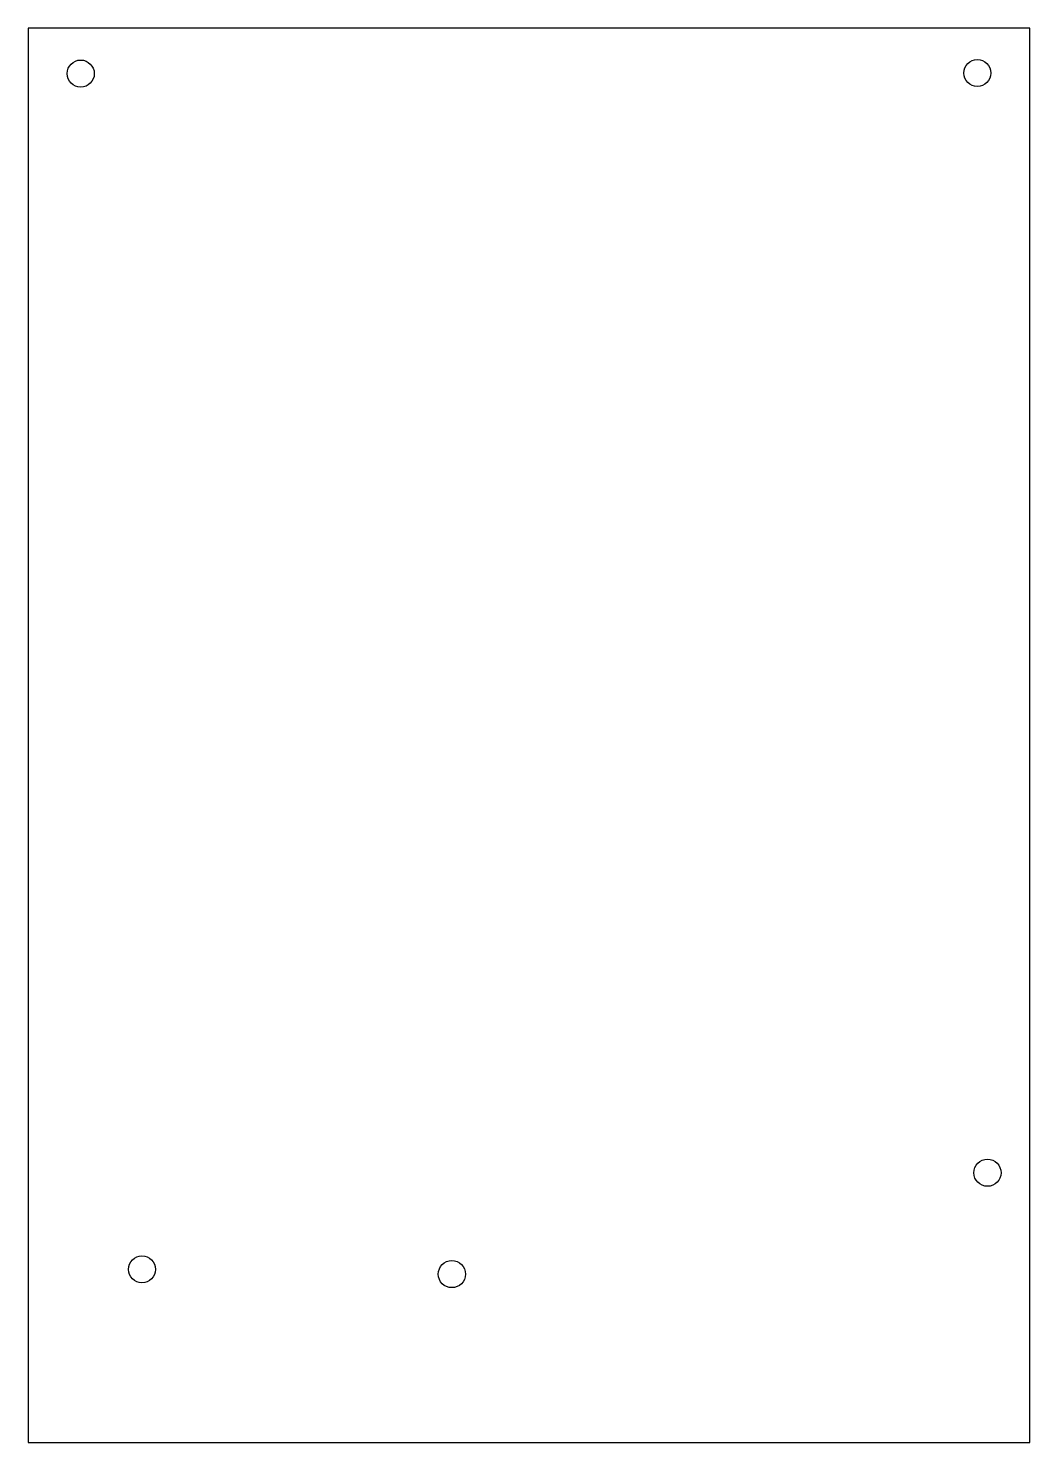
# Model space of a CAD drawing. Header units: millimetres. Extents: x -92 to -7, y 0 to 120.
import ezdxf

# ---------------------------------------------------------------- set-up
doc = ezdxf.new("R2010")
doc.units = ezdxf.units.MM
doc.layers.get('0').update_dxf_attribs({"linetype": 'CONTINUOUS'})

msp = doc.modelspace()

# ---------------------------------------------------------------- linework, layer by layer
for points in [[(-91.68, 120.03), (-91.68, 0.03), (-6.68, 0.03), (-6.68, 120.03)], [(-91.68, 0.03), (-6.68, 0.03), (-6.68, 120.03), (-91.68, 120.03)]]:
    msp.add_lwpolyline(points, close=True)
for centre in [(-87.23, 116.18), (-11.13, 116.23), (-11.13, 116.23), (-10.27, 22.93), (-10.27, 22.93), (-82.03, 14.73), (-82.03, 14.73), (-55.73, 14.33), (-55.73, 14.33)]:
    msp.add_circle(centre, 1.15)

doc.saveas('drawing.dxf')
